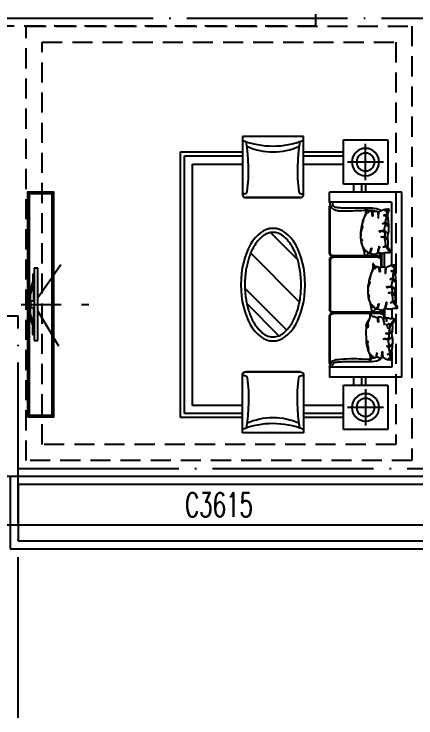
# Model space of a CAD drawing. Extents: x 14112 to 33812, y 15441 to 35841.
# Drawn here: x 24062 to 29062, y 15441 to 24191 of the extents above; entities that cross this region are included whole.
import ezdxf
from ezdxf.enums import TextEntityAlignment as Align

# ---------------------------------------------------------------- set-up
doc = ezdxf.new("R2010")
doc.units = 0
doc.header["$LTSCALE"] = 1000
doc.header["$MEASUREMENT"] = 0
for name, pattern in [('DASHED', [0.75, 0.5, -0.25]), ('DOTE', [2.42, 2, -0.2, 0.02, -0.2]), ('HIDDEN', [0.375, 0.25, -0.125])]:
    doc.linetypes.add(name, pattern=pattern)
for name, color, linetype in [('A-DOTE', 1, 'Continuous'), ('A-GROUND', 2, 'Continuous'), ('A-WALL', 4, 'Continuous'), ('A-WINDOW-TEXT', 7, 'Continuous'), ('A-家具', 254, 'Continuous'), ('A-立面看线', 7, 'Continuous')]:
    doc.layers.add(name, color=color, linetype=linetype)
doc.styles.add('_TCH_WINDOW', font='SIMPLEX', dxfattribs={"height": 3.5, "bigfont": 'GBCBIG'})

# ---------------------------------------------------------------- blocks, each defined once
blk = doc.blocks.new('*U52')
at = {"color": 0, "linetype": 'ByBlock'}
blk.add_wipeout([(-1796.6, 2793.2), (-1246.6, 2793.2), (-1246.6, 2518.2), (-1146.6, 2518.2), (-1146.6, 2968.2), (1153.4, 2968.2), (1153.4, 2518.2), (1253.4, 2516.2), (1253.4, 2793.2), (1803.4, 2793.2), (1803.4, 2243.2), (1653.4, 2243.2), (1653.4, 1746.2), (1845.4, 1746.2), (1845, 985.9), (1653.4, 985.9), (1653.4, 216.2), (-1646.6, 216.2), (-1646.6, 985.9), (-1838.7, 985.9), (-1838.7, 1746.2), (-1646.6, 1746.2), (-1646.6, 2243.2), (-1796.6, 2243.2)], dxfattribs=at)
at = {"color": 0}
for p, q in [((-1146.6, 2968.2), (1153.4, 2968.2)), ((-1146.6, 2968.2), (-1146.6, 2068.2)), ((1153.4, 2968.2), (1153.4, 2068.2)), ((-935.5, 2843.2), (-1021.6, 2843.2)), ((-1021.6, 2843.2), (-1021.6, 2068.2)), ((-834.5, 2843.2), (-895.1, 2843.2)), ((-294.4, 2843.2), (-423, 2843.2)), ((1028.4, 2839.9), (241.7, 2839.9)), ((1028.4, 2839.9), (1028.4, 2068.2)), ((-1246.6, 2793.2), (-1796.6, 2793.2)), ((-1796.6, 2793.2), (-1796.6, 2243.2)), ((-1521.6, 2743), (-1521.6, 2293.3)), ((-1246.6, 2243.2), (-1246.6, 2793.2)), ((-298.2, 2753.1), (-416.2, 2753.1)), ((-390.6, 2743.2), (-415.4, 2743.2)), ((217.8, 2753.1), (398.8, 2753.1)), ((219.6, 2719.5), (393.7, 2719.5)), ((1253.4, 2793.2), (1253.4, 2243.2)), ((1803.4, 2793.2), (1253.4, 2793.2)), ((1528.4, 2743), (1528.4, 2293.3)), ((1803.4, 2243.2), (1803.4, 2793.2)), ((-356.5, 2706.1), (-356.5, 2115.1)), ((-346.6, 2706.6), (-346.6, 2114.6)), ((-346.6, 2706.6), (-346.6, 2114.6)), ((-336.8, 2706.1), (-336.8, 2114.1)), ((309.4, 2709.6), (214.6, 2709.6)), ((343.5, 2668.8), (343.5, 2115.1)), ((353.3, 2673), (353.4, 2114.6)), ((363.2, 2672.5), (363.2, 2115.1)), ((-1296.8, 2518.2), (-1746.5, 2518.2)), ((-1146.6, 2516.2), (-1246.6, 2516.2)), ((-1146.6, 2466.2), (-1246.6, 2466.2)), ((1253.4, 2516.2), (1153.4, 2516.2)), ((1253.4, 2466.2), (1153.4, 2466.2)), ((1303.5, 2518.2), (1753.2, 2518.2)), ((-1146.6, 2366.2), (-1246.6, 2366.2)), ((1253.4, 2366.2), (1153.4, 2366.2)), ((-1796.6, 2243.2), (-1246.6, 2243.2)), ((-1646.6, 2243.2), (-1646.6, 1746.2)), ((-1596.6, 2243.2), (-1596.6, 1746.2)), ((-1496.6, 2243.2), (-1496.6, 1746.2)), ((1253.4, 2243.2), (1803.4, 2243.2)), ((1503.4, 1746.2), (1503.4, 2243.2)), ((1603.4, 1746.2), (1603.4, 2243.2)), ((1653.4, 1746.2), (1653.4, 2243.2)), ((-1021.6, 2068.2), (-1146.6, 2068.2)), ((-958.3, 2078), (-390.6, 2078)), ((-958.3, 2068.2), (-389.9, 2068.2)), ((310.1, 2068.2), (-303.4, 2068.2)), ((309.4, 2078), (-302.7, 2078)), ((396.6, 2068.2), (963.9, 2068.2)), ((397.3, 2078), (963.9, 2078)), ((1028.4, 2068.2), (1153.4, 2068.2)), ((-1125.9, 1746.2), (-1838.7, 1746.2)), ((-1838.7, 1746.2), (-1838.7, 985.9)), ((-1125.9, 1746.2), (-1838.7, 1746.2)), ((-1838.7, 1746.2), (-1838.7, 985.9)), ((-1125.9, 1720.4), (-1125.9, 1746.2)), ((-1078.7, 1028), (-1078.7, 1704.5)), ((-1078.7, 1704.5), (-1078.7, 1028)), ((-212.9, 1695.8), (394.5, 1088.4)), ((316, 1672), (651, 1337.1)), ((1085.4, 1028), (1085.4, 1704.5)), ((1085.4, 1704.5), (1085.4, 1028)), ((1132.6, 1746.2), (1845.4, 1746.2)), ((1132.6, 1746.2), (1845.4, 1746.2)), ((1132.6, 1720.4), (1132.6, 1746.2)), ((1845.4, 1746.2), (1845.4, 985.9)), ((1845.4, 1746.2), (1845.4, 985.9)), ((-560.2, 1537.9), (-39.3, 1017)), ((-631.1, 1440.5), (-231, 1040.4)), ((-606.2, 1247.2), (-521, 1162)), ((-1838.7, 985.9), (-1125.9, 986.2)), ((-1838.7, 985.9), (-1125.9, 985.9)), ((-1646.6, 985.9), (-1646.6, 216.2)), ((-1596.6, 985.9), (-1596.6, 266.2)), ((-1496.6, 985.9), (-1496.6, 366.2)), ((-1125.9, 1012), (-1125.9, 986.2)), ((1132.6, 1012), (1132.6, 986.2)), ((1845.4, 985.9), (1132.6, 986.2)), ((1845.4, 985.9), (1132.6, 985.9)), ((1503.4, 366.2), (1503.4, 985.9)), ((1603.4, 266.2), (1603.4, 985.9)), ((1653.4, 216.2), (1653.4, 985.9)), ((-1496.6, 366.2), (1503.4, 366.2)), ((-1596.6, 266.2), (1603.4, 266.2)), ((-1646.6, 216.2), (1653.4, 216.2))]:
    blk.add_line(p, q, dxfattribs=at)
for centre, radius in [((-1521.6, 2518.2), 170), ((-1521.6, 2518.2), 111.7), ((1528.4, 2518.2), 170), ((1528.4, 2518.2), 111.7)]:
    blk.add_circle(centre, radius, dxfattribs=at)
for centre, radius, start, end in [((-395.8, 2704.2), 39.4, 2.78006, 82.42629), ((-395.8, 2704.2), 49.2, 2.78006, 83.11326), ((-297.5, 2704.2), 49.2, 96.88674, 177.21994), ((-297.5, 2704.2), 39.4, 98.10124, 177.21994), ((304.2, 2670.6), 49.2, 2.78006, 83.11326), ((402.5, 2670.6), 49.2, 100.26803, 177.21994), ((304.2, 2670.6), 39.4, 357.42142, 82.42629), ((402.5, 2670.6), 39.4, 99.88294, 177.21994), ((-395.8, 2117), 39.4, 277.57371, 357.21994), ((-395.8, 2117), 49.2, 276.88674, 357.21994), ((-297.5, 2117), 49.2, 182.78006, 263.11326), ((-297.5, 2117), 39.4, 182.78006, 262.42629), ((304.2, 2117), 39.4, 277.57371, 357.21994), ((304.2, 2117), 49.2, 276.88674, 357.21994), ((402.5, 2117), 49.2, 182.78006, 263.11326), ((402.5, 2117), 39.4, 182.78006, 262.42629), ((-957.1, 2125.4), 57.2, 238.47648, 268.77902), ((-958.3, 2117.4), 39.4, 245.06183, 270), ((963.9, 2117.4), 39.4, 270, 295.31863), ((962.7, 2125.4), 57.2, 271.22098, 302.00246), ((-2750.2, 1363.4), 1030.4, 338.50709, 21.81092), ((-1421.4, 3624.9), 1955.4, 259.58302, 277.78092), ((-2450.7, 1366.2), 802.9, 336.06694, 23.93308), ((-1159.2, 1720.7), 33.3, 274.20243, 359.57842), ((-1120.8, 1704.5), 42.1, 48.49094, 96.98213), ((-1120.8, 1704.5), 42.1, 359.99999, 96.9819), ((-1120.8, 1704.5), 42.1, 360, 48.49094), ((-1421.4, -892.4), 1955.4, 82.2191, 100.417), ((-1159.2, 1011.8), 33.3, 0.4216, 85.79759), ((-1120.8, 1028), 42.1, 263.018, 359.99999), ((-1125.9, 1042.5), 56.6, 269.99999, 305.67843), ((-1113, 1024.5), 34.5, 305.67843, 5.83056)]:
    blk.add_arc(centre, radius, start, end, dxfattribs=at)
blk.add_ellipse((3.4, 1366.2), major_axis=(700, 0), ratio=0.571429, dxfattribs=at)
at = {"color": 0, "extrusion": (1.02608e-31, 3.82939e-31, -1)}
for centre, major_axis, start_param, end_param in [((1127.5, 1704.5), (29.8, 29.8), 3.926991, 5.619644), ((1127.5, 1704.5), (-29.8, 29.8), 5.497787, 6.344114), ((1127.5, 1704.5), (29.8, 29.8), -1.509868, -0.663537), ((1165.9, 1720.7), (23.5, 23.5), 2.429541, 3.919633), ((1428.2, 3624.9), (1382.6, 1382.6), 2.174384, 2.491997), ((2457.4, 1366.2), (-567.8, 567.8), 5.080076, 5.915498), ((2756.9, 1363.4), (728.6, 728.6), 3.551869, 4.307663), ((1428.2, -892.4), (1382.6, 1382.6), -0.921201, -0.603587), ((1119.7, 1024.5), (24.4, 24.4), 2.978901, 4.028753), ((1127.5, 1028), (-29.8, 29.8), 3.805132, 5.497787), ((1132.6, 1042.5), (-40, 40), 3.926991, 4.549697), ((1165.9, 1011.8), (-23.5, 23.5), 5.505145, 6.995238)]:
    blk.add_ellipse(centre, major_axis=major_axis, ratio=1, start_param=start_param, end_param=end_param, dxfattribs=at)
at = {"color": 0}
for points, knots in [([(211.2, 2772.1), (223.3, 2791.8), (242.2, 2822.3), (243.3, 2862.9), (256.6, 2916.9), (193.9, 2880), (147.4, 2888.5), (92.8, 2893.4), (31.7, 2898), (-31.8, 2900.5), (-83.2, 2878.9), (-135.7, 2888.1), (-179.4, 2892.7), (-228, 2880.8), (-251.2, 2909.1), (-297.5, 2922.7), (-281.6, 2859.5), (-309, 2820), (-281.5, 2765.3), (-331.5, 2714.6), (-270, 2650.6), (-367.8, 2599.3), (-241.9, 2583), (-168.5, 2548.3), (-9.1, 2536.4), (127.2, 2580), (208.9, 2613.8), (289.8, 2605.7), (221.8, 2631.4), (224.8, 2662), (221.4, 2680.1), (213.8, 2687), (212.5, 2694.8), (211.5, 2706.8), (222.6, 2720.9), (221.1, 2745.9), (214.9, 2762.4), (211.2, 2772.1)], [0, 0, 0, 0, 66.164845, 102.84988, 131.126711, 192.883937, 223.793768, 283.334563, 353.011563, 409.645096, 471.476732, 514.115823, 565.651827, 606.849327, 647.771666, 672.333627, 718.812648, 773.63385, 818.167824, 875.878722, 944.038464, 1000.411978, 1068.738098, 1174.611003, 1303.701032, 1518.415385, 1572.505535, 1616.413269, 1659.641939, 1689.913591, 1706.085345, 1711.900228, 1719.539375, 1729.026557, 1747.255548, 1769.070915, 1800.349864, 1800.349864, 1800.349864, 1800.349864]), ([(246.1, 2898.2), (242, 2892.8), (235.2, 2883.7), (217.7, 2881.5), (201.6, 2870.6), (179.3, 2868.1), (154.2, 2865.9), (129.4, 2858.5), (94.3, 2853.6), (54.4, 2855), (10.9, 2837.9), (-35, 2838.4), (-77.5, 2853), (-118, 2840.1), (-160.8, 2857.7), (-209.8, 2850.4), (-242.9, 2877.2), (-266.7, 2893.7), (-276.9, 2905.6), (-282.6, 2912.2)], [0, 0, 0, 0, 19.185549, 32.392317, 50.503115, 76.304354, 97.958111, 126.497898, 153.33307, 204.076444, 244.575983, 291.382317, 338.799465, 375.681046, 411.905323, 473.099084, 513.455169, 534.199096, 560.147837, 560.147837, 560.147837, 560.147837]), ([(-19.4, 2840), (-22.9, 2842.5), (-30, 2847.7), (-35.1, 2861.1), (-41.4, 2875.8), (-52.7, 2878), (-65.8, 2889.6), (-47.5, 2884.8), (-47.2, 2873.2), (-33, 2872), (-31.5, 2859.2), (-24.7, 2851.2), (-23.1, 2841.6), (-19.5, 2832), (-23.2, 2817.9), (-20.6, 2802.9), (-30.9, 2790.7), (-16.6, 2769), (-38.9, 2793.2), (-17.5, 2801.9), (-27.7, 2819.5), (-21, 2832.1), (-23.7, 2840.8), (-24.1, 2842.4)], [0, 0, 0, 0, 12.442271, 25.525902, 43.389503, 53.859902, 63.791311, 74.897408, 84.33242, 94.802774, 107.886378, 117.321389, 125.840246, 136.628394, 147.224223, 168.415924, 178.414014, 193.21566, 208.47445, 226.338077, 237.126236, 259.389079, 264.213715, 264.213715, 264.213715, 264.213715]), ([(221.6, 2880.5), (220.3, 2877), (217.1, 2868.8), (233.9, 2866.4), (229.2, 2858.3), (229.6, 2847.2), (226.4, 2855.4), (230.4, 2860.3), (225.2, 2865.7), (219.3, 2869.1), (215, 2875.9), (208.7, 2882.4), (201.8, 2882), (193.1, 2879.3), (196.7, 2891.4), (206.7, 2882.5), (215, 2884.3), (217.4, 2881.4), (218.1, 2880.5)], [0, 0, 0, 0, 9.433793, 22.095255, 29.212821, 36.330416, 40.030813, 47.148409, 53.000115, 58.852679, 67.993588, 77.135381, 82.98916, 90.013643, 94.83828, 107.927445, 115.048721, 118.359202, 118.359202, 118.359202, 118.359202]), ([(-895.8, 2730), (-908, 2748.3), (-927, 2776.7), (-929.6, 2815.3), (-944.1, 2866.2), (-883.2, 2833.3), (-839.2, 2843.1), (-787.4, 2849.6), (-729.4, 2856.1), (-669.1, 2860.7), (-619.4, 2842), (-569.7, 2852.6), (-528.3, 2858.5), (-481.6, 2848.9), (-460.5, 2876.7), (-417, 2891.3), (-429.8, 2830.5), (-402.4, 2793.9), (-426.6, 2740.9), (-396.6, 2712.6), (-396.1, 2694.4), (-396.1, 2694)], [1428.849099, 1428.849099, 1428.849099, 1428.849099, 1481.36088, 1510.475988, 1532.917917, 1581.931588, 1606.463201, 1653.717799, 1709.017006, 1753.964254, 1803.036981, 1836.87753, 1877.77912, 1910.475549, 1942.953596, 1962.447216, 1999.335328, 2042.844217, 2078.188641, 2123.990942, 2125.113429, 2125.113429, 2125.113429, 2125.113429]), ([(-933.4, 2848.8), (-929.4, 2843.8), (-922.6, 2835.4), (-905.8, 2833.9), (-890.1, 2824.1), (-868.8, 2822.5), (-844.8, 2821.3), (-821, 2815.2), (-787.5, 2811.6), (-749.5, 2814.4), (-707.5, 2799.6), (-663.8, 2801.8), (-623.9, 2817.2), (-584.9, 2806.3), (-544.8, 2824.6), (-497.9, 2819.3), (-467.3, 2846.1), (-445.2, 2862.6), (-436, 2874.3), (-430.8, 2880.8)], [0, 0, 0, 0, 18.271952, 30.849826, 48.098204, 72.670813, 93.293439, 120.474189, 146.031496, 194.358518, 232.929508, 277.506969, 322.666157, 357.791473, 392.290784, 450.570556, 489.004923, 508.761044, 533.474131, 533.474131, 533.474131, 533.474131]), ([(-909.5, 2832.9), (-908.1, 2829.6), (-904.8, 2821.8), (-920.8, 2819), (-915.9, 2811.4), (-915.9, 2800.9), (-913.2, 2808.8), (-917.2, 2813.3), (-912.4, 2818.6), (-907, 2822), (-903, 2828.7), (-897.3, 2835.1), (-890.7, 2834.9), (-882.4, 2832.7), (-886.2, 2844.1), (-895.4, 2835.2), (-903.4, 2836.6), (-905.5, 2833.8), (-906.2, 2833)], [0, 0, 0, 0, 8.984565, 21.0431, 27.821734, 34.600397, 38.124584, 44.903247, 50.4763, 56.05017, 64.755798, 73.462267, 79.037295, 85.727279, 90.322171, 102.788043, 109.57021, 112.72305, 112.72305, 112.72305, 112.72305]), ([(-860.1, 2822.3), (-861, 2819.7), (-862.8, 2814.7), (-860.7, 2805.7), (-865.3, 2799.9), (-861.4, 2787.8), (-859.6, 2796), (-862.9, 2801), (-859.3, 2808.9), (-858.1, 2815.2), (-856.2, 2823.1), (-848.8, 2818.8), (-841.4, 2823.8), (-832.5, 2827), (-824.5, 2826.7), (-809.8, 2827.5), (-825.3, 2832.1), (-833, 2826), (-845.2, 2823.9), (-851.6, 2823), (-862.7, 2820.3), (-858.3, 2821.9), (-856.7, 2822.4)], [0, 0, 0, 0, 8.113196, 15.913931, 25.103715, 32.152117, 36.747009, 41.3419, 50.531684, 58.644867, 63.629116, 69.314427, 77.431404, 89.071821, 95.761806, 105.858495, 112.909973, 126.701337, 138.071917, 145.95606, 152.738227, 156.263948, 156.263948, 156.263948, 156.263948]), ([(-779.5, 2816.1), (-774.3, 2816.6), (-765.8, 2817.5), (-767.4, 2831.5), (-752.9, 2831), (-748.6, 2841), (-729.4, 2840.4), (-745.4, 2837.5), (-750.4, 2831.2), (-761, 2829), (-764.3, 2819.7), (-772, 2817.5), (-774.6, 2811.3), (-775.2, 2804.3), (-766.8, 2801.1), (-763, 2794.7), (-757.2, 2780), (-766.6, 2787), (-768.4, 2793.4), (-773.2, 2800.2), (-782.5, 2807.1), (-774.8, 2813.3), (-776.6, 2816.9), (-777.4, 2818.4)], [0, 0, 0, 0, 13.049871, 21.163067, 31.740312, 44.741453, 54.776454, 62.893432, 74.371583, 82.862433, 91.568061, 101.15786, 103.649985, 111.45072, 118.588697, 126.62601, 137.990831, 143.564757, 151.041109, 159.078449, 169.593179, 176.09204, 180.686932, 180.686932, 180.686932, 180.686932]), ([(-678.7, 2802.8), (-675.5, 2805.3), (-668.9, 2810.4), (-664.5, 2823.4), (-659.1, 2837.6), (-648.4, 2840.1), (-636.3, 2851.6), (-653.6, 2846.4), (-653.5, 2835.3), (-666.9, 2833.6), (-667.9, 2821.4), (-674, 2813.6), (-675.3, 2804.4), (-678.4, 2795.1), (-674.4, 2781.9), (-676.3, 2767.5), (-666, 2756.3), (-678.9, 2735), (-658.5, 2758.9), (-679.2, 2766.4), (-670.1, 2783.5), (-676.9, 2795.3), (-674.7, 2803.7), (-674.3, 2805.2)], [0, 0, 0, 0, 11.849782, 24.310383, 41.323336, 51.295145, 60.753629, 71.330865, 80.31659, 90.288356, 102.748931, 111.734657, 119.847853, 130.12228, 140.213546, 160.396118, 169.918109, 184.014914, 198.547095, 215.560073, 225.834511, 247.037218, 251.632109, 251.632109, 251.632109, 251.632109]), ([(-614.3, 2811.7), (-611.9, 2812.7), (-606.4, 2815.1), (-601, 2825.1), (-589.8, 2833.6), (-583.4, 2841.2), (-568, 2844.5), (-578.3, 2839.7), (-584.1, 2837.1), (-588.8, 2829.1), (-598.8, 2825.6), (-602.6, 2817.2), (-612.6, 2813.8), (-608.4, 2807.6), (-602.7, 2801.8), (-607.4, 2790.3), (-597.5, 2784), (-605.8, 2765.3), (-601.7, 2778), (-606.7, 2785.1), (-606.5, 2797.7), (-609.6, 2807.1), (-611.7, 2812.9), (-612.1, 2814)], [0, 0, 0, 0, 7.47885, 17.755394, 32.7525, 47.288026, 54.070193, 61.549013, 66.534918, 75.993402, 86.51066, 95.969178, 104.675628, 107.167753, 116.153455, 128.411715, 134.910626, 148.695272, 153.290164, 163.564562, 174.76409, 189.63229, 193.156506, 193.156506, 193.156506, 193.156506]), ([(-499.9, 2826.7), (-498.2, 2828.5), (-494.6, 2832.2), (-494.7, 2839.7), (-494.9, 2845.5), (-487.8, 2852.7), (-493.8, 2838.1), (-492.6, 2831), (-495.5, 2821.8), (-489.7, 2814.1), (-481.2, 2809.3), (-487.2, 2794.7), (-490.1, 2809), (-495.3, 2814.1), (-504.3, 2821.1), (-500.3, 2825.2), (-498.8, 2826.7)], [0, 0, 0, 0, 7.137099, 15.017082, 20.699507, 25.428756, 35.703164, 44.687729, 52.567719, 61.553445, 71.141531, 79.629185, 88.116859, 97.704945, 107.293084, 112.866137, 112.866137, 112.866137, 112.866137]), ([(-208, 2858.2), (-209.8, 2860), (-213.7, 2863.8), (-213.9, 2871.6), (-213.9, 2877.7), (-221.6, 2885), (-214.8, 2869.9), (-215.8, 2862.5), (-212.4, 2852.9), (-218.2, 2844.6), (-226.9, 2839.2), (-220.1, 2824.1), (-217.6, 2839.2), (-212.4, 2844.8), (-203.1, 2852.5), (-207.5, 2856.7), (-209.2, 2858.2)], [0, 0, 0, 0, 7.493954, 15.767936, 21.734482, 26.700193, 37.488322, 46.922115, 55.196105, 64.631117, 74.698607, 83.610645, 92.522702, 102.590193, 112.657738, 118.509444, 118.509444, 118.509444, 118.509444]), ([(-87.4, 2846.9), (-89.9, 2847.8), (-95.8, 2850.1), (-101.8, 2860.4), (-113.9, 2868.9), (-120.9, 2876.7), (-137.2, 2879.5), (-126.2, 2874.9), (-120, 2872.4), (-114.8, 2864.2), (-104.2, 2860.8), (-99.8, 2852.2), (-89.2, 2849), (-93.4, 2842.3), (-99.2, 2836.1), (-93.7, 2824.2), (-103.9, 2817.2), (-94.4, 2797.9), (-99.3, 2811.1), (-94.3, 2818.7), (-95, 2831.9), (-92.1, 2841.9), (-90.1, 2848), (-89.7, 2849.2)], [0, 0, 0, 0, 7.852793, 18.643164, 34.390125, 49.652427, 56.773703, 64.626464, 69.861664, 79.793072, 90.836193, 100.767637, 109.90941, 112.526141, 121.961127, 134.8323, 141.656157, 156.130036, 160.954672, 171.74279, 183.502295, 199.113905, 202.814331, 202.814331, 202.814331, 202.814331]), ([(85.9, 2857.9), (80.3, 2858.3), (71.4, 2858.9), (72.5, 2873.6), (57.3, 2872.5), (52.5, 2882.9), (32.3, 2881.4), (49.2, 2879.1), (54.7, 2872.6), (65.9, 2870.8), (69.7, 2861.1), (77.9, 2859.1), (80.9, 2852.7), (81.8, 2845.4), (73.1, 2841.7), (69.3, 2834.8), (63.9, 2819.2), (73.4, 2826.8), (75.1, 2833.6), (79.8, 2840.9), (89.3, 2848.6), (81, 2854.8), (82.8, 2858.6), (83.5, 2860.2)], [0, 0, 0, 0, 13.702364, 22.221221, 33.327327, 46.978526, 57.515277, 66.038103, 78.090162, 87.005554, 96.146464, 106.215753, 108.832484, 117.023256, 124.518132, 132.957311, 144.890372, 150.742995, 158.593165, 167.032371, 178.072838, 184.896642, 189.721279, 189.721279, 189.721279, 189.721279]), ([(170.1, 2867.5), (171.2, 2864.9), (173.3, 2859.6), (171.4, 2850.1), (176.4, 2844.3), (172.8, 2831.4), (170.7, 2840), (173.9, 2845.3), (169.8, 2853.4), (168.3, 2860), (166, 2868.3), (158.4, 2863.5), (150.5, 2868.4), (141, 2871.4), (132.6, 2870.8), (117.1, 2871.1), (133.3, 2876.5), (141.6, 2870.4), (154.4, 2868.6), (161.2, 2868), (173, 2865.6), (168.2, 2867), (166.6, 2867.5)], [0, 0, 0, 0, 8.518856, 16.709628, 26.3589, 33.759723, 38.584359, 43.408995, 53.058268, 61.57711, 66.810572, 72.780148, 81.302974, 93.525412, 100.549896, 111.15142, 118.555472, 133.036404, 144.975513, 153.253863, 160.375138, 164.077145, 164.077145, 164.077145, 164.077145]), ([(904.4, 2681.9), (916.5, 2701.6), (935.3, 2732.2), (936.5, 2772.7), (949.7, 2826.7), (887.1, 2789.9), (840.6, 2798.4), (786, 2803.2), (724.9, 2807.8), (661.4, 2810.3), (610, 2788.7), (557.5, 2797.9), (513.7, 2802.5), (465.2, 2790.6), (441.9, 2819), (395.7, 2832.6), (411.5, 2769.3), (384.1, 2729.8), (411.6, 2675.1), (361.6, 2624.5), (423.2, 2560.5), (325.4, 2509.1), (451.3, 2492.8), (524.6, 2458.2), (684, 2446.2), (820.3, 2489.8), (902, 2523.6), (983, 2515.5), (915, 2541.3), (918, 2571.8), (914.6, 2590), (907, 2596.8), (905.6, 2604.7), (904.7, 2616.7), (915.8, 2630.7), (914.3, 2655.7), (908, 2672.2), (904.4, 2681.9)], [0, 0, 0, 0, 66.164845, 102.84988, 131.126711, 192.883937, 223.793768, 283.334563, 353.011563, 409.645096, 471.476732, 514.115823, 565.651827, 606.849327, 647.771666, 672.333627, 718.812648, 773.63385, 818.167824, 875.878722, 944.038464, 1000.411978, 1068.738098, 1174.611003, 1303.701032, 1518.415385, 1572.505535, 1616.413269, 1659.641939, 1689.913591, 1706.085345, 1711.900228, 1719.539375, 1729.026557, 1747.255548, 1769.070915, 1800.349864, 1800.349864, 1800.349864, 1800.349864]), ([(939.2, 2808), (935.2, 2802.6), (928.3, 2793.5), (910.8, 2791.3), (894.7, 2780.5), (872.5, 2777.9), (847.3, 2775.8), (822.6, 2768.4), (787.5, 2763.4), (747.6, 2764.8), (704, 2747.7), (658.2, 2748.3), (615.7, 2762.8), (575.1, 2749.9), (532.3, 2767.5), (483.3, 2760.2), (450.2, 2787.1), (426.4, 2803.5), (416.2, 2815.5), (410.6, 2822.1)], [0, 0, 0, 0, 19.185549, 32.392317, 50.503115, 76.304354, 97.958111, 126.497898, 153.33307, 204.076444, 244.575983, 291.382317, 338.799465, 375.681046, 411.905323, 473.099084, 513.455169, 534.199096, 560.147837, 560.147837, 560.147837, 560.147837]), ([(-1021.9, 2104.5), (-1003.6, 2106.4), (-962, 2110.8), (-953.6, 2220.9), (-953, 2216.5), (-948.6, 2430.7), (-958.7, 2597.1), (-932.6, 2698.2), (-909.5, 2716.6), (-898.2, 2723)], [0, 0, 0, 0, 49.559511, 112.019451, 278.763883, 523.833191, 736.302373, 785.629928, 823.388904, 823.388904, 823.388904, 823.388904]), ([(-512, 2524.7), (-759.3, 2514.1), (-821, 2554.5), (-888, 2579.4), (-964.8, 2568.8), (-901, 2595.8), (-904.9, 2624.8), (-902.3, 2642.1), (-895.3, 2648.9), (-894.3, 2656.4), (-893.8, 2667.9), (-904.9, 2680.9), (-904.3, 2704.7), (-899, 2720.6), (-895.8, 2730)], [1072.251038, 1072.251038, 1072.251038, 1072.251038, 1205.091576, 1248.020266, 1282.867674, 1317.176142, 1341.201263, 1354.035988, 1358.650975, 1364.71379, 1372.243299, 1386.710752, 1404.024535, 1428.849099, 1428.849099, 1428.849099, 1428.849099]), ([(-895.8, 2730), (-889.7, 2731.9), (-879.6, 2735), (-868.3, 2722.8), (-855.2, 2733.3), (-845, 2725.1), (-827.8, 2732.1), (-832.9, 2721), (-841.3, 2722.4), (-851.3, 2723.9), (-863.4, 2723.5), (-880, 2719), (-890, 2726), (-895.8, 2730)], [0, 0, 0, 0, 17.678314, 29.156465, 40.79689, 56.565179, 67.715186, 72.699435, 82.796125, 89.578292, 104.073315, 118.611065, 138.577305, 138.577305, 138.577305, 138.577305]), ([(-484.1, 2771.3), (-488.1, 2771.3), (-498.4, 2771.5), (-506.7, 2789.6), (-523.2, 2787.9), (-552.5, 2798.4), (-530.3, 2797.9), (-523.2, 2793.1), (-514.5, 2790.9), (-503.8, 2789.5), (-496.2, 2781.7), (-489.1, 2777.5), (-485.4, 2777.8), (-484.3, 2778)], [0, 0, 0, 0, 11.37058, 29.516066, 46.824877, 66.29583, 79.722173, 87.200993, 94.252517, 105.892934, 118.603273, 126.08208, 129.427096, 129.427096, 129.427096, 129.427096]), ([(-409.5, 2727.2), (-411.4, 2728.6), (-416.8, 2732.4), (-428.2, 2744), (-448.1, 2735.4), (-463.7, 2749), (-475.5, 2748.7), (-499.1, 2751.6), (-475.2, 2754.1), (-464.5, 2751.1), (-457.9, 2743.2), (-445.9, 2746), (-436.2, 2741.1), (-426, 2742.5), (-419.9, 2742), (-416.6, 2743), (-415.4, 2743.4)], [0, 0, 0, 0, 7.13794, 19.848261, 45.589958, 58.591058, 75.646949, 87.017529, 104.892341, 111.943819, 124.002355, 130.692339, 146.65635, 154.46134, 161.151325, 164.791031, 164.791031, 164.791031, 164.791031]), ([(-414, 2768.1), (-417.2, 2770), (-422.3, 2772.9), (-427.3, 2779.8), (-437, 2780.2), (-444.1, 2776.3), (-454.6, 2783.7), (-440.3, 2774.6), (-434.3, 2784.8), (-427.9, 2778.8), (-422.2, 2777.9), (-419.4, 2775.9), (-417.5, 2774.7)], [0, 0, 0, 0, 11.147778, 17.453457, 24.235624, 37.615642, 41.635127, 51.161048, 60.686969, 68.16579, 71.691547, 78.192104, 78.192104, 78.192104, 78.192104]), ([(-299, 2750.3), (-297, 2751.8), (-291.6, 2756), (-280, 2768.7), (-258.7, 2760.4), (-243, 2775.2), (-230.6, 2775.4), (-205.9, 2779.3), (-231.1, 2781.1), (-242.1, 2777.5), (-248.8, 2769), (-261.6, 2771.5), (-271.5, 2765.9), (-282.3, 2767), (-289, 2766.2), (-292.8, 2767.4), (-294.4, 2767.9)], [0, 0, 0, 0, 7.494837, 20.840674, 47.869456, 61.520611, 79.429296, 91.368406, 110.136958, 117.54101, 130.202472, 137.226956, 153.989168, 162.184407, 169.208891, 174.03588, 174.03588, 174.03588, 174.03588]), ([(211.2, 2772.1), (204.7, 2773.9), (194, 2776.7), (182.6, 2763.5), (168.5, 2774), (158.1, 2765), (139.8, 2771.7), (145.5, 2760.2), (154.3, 2762), (164.8, 2764), (177.5, 2764), (195, 2760), (205.3, 2767.6), (211.2, 2772.1)], [0, 0, 0, 0, 18.562229, 30.614288, 42.836735, 59.393438, 71.100945, 76.334407, 86.935931, 94.057206, 109.27698, 124.541618, 145.50617, 145.50617, 145.50617, 145.50617]), ([(485.2, 2768), (483.3, 2769.8), (479.4, 2773.6), (479.3, 2781.4), (479.2, 2787.5), (471.5, 2794.8), (478.3, 2779.8), (477.4, 2772.3), (480.8, 2762.7), (475, 2754.5), (466.3, 2749), (473.1, 2733.9), (475.6, 2749), (480.8, 2754.6), (490.1, 2762.3), (485.6, 2766.5), (484, 2768)], [0, 0, 0, 0, 7.493954, 15.767936, 21.734482, 26.700193, 37.488322, 46.922115, 55.196105, 64.631117, 74.698607, 83.610645, 92.522702, 102.590193, 112.657738, 118.509444, 118.509444, 118.509444, 118.509444]), ([(605.8, 2756.7), (603.3, 2757.7), (597.3, 2760), (591.3, 2770.3), (579.3, 2778.8), (572.2, 2786.5), (556, 2789.3), (566.9, 2784.7), (573.2, 2782.2), (578.3, 2774), (589, 2770.7), (593.3, 2762), (604, 2758.8), (599.8, 2752.1), (594, 2745.9), (599.4, 2734), (589.3, 2727), (598.7, 2707.7), (593.9, 2720.9), (598.9, 2728.5), (598.2, 2741.8), (601, 2751.7), (603.1, 2757.9), (603.4, 2759)], [0, 0, 0, 0, 7.852793, 18.643164, 34.390125, 49.652427, 56.773703, 64.626464, 69.861664, 79.793072, 90.836193, 100.767637, 109.90941, 112.526141, 121.961127, 134.8323, 141.656157, 156.130036, 160.954672, 171.74279, 183.502295, 199.113905, 202.814331, 202.814331, 202.814331, 202.814331]), ([(673.7, 2749.9), (670.3, 2752.4), (663.2, 2757.5), (658.1, 2771), (651.8, 2785.6), (640.5, 2787.9), (627.3, 2799.4), (645.7, 2794.7), (646, 2783), (660.1, 2781.8), (661.6, 2769), (668.4, 2761), (670.1, 2751.4), (673.7, 2741.8), (670, 2727.8), (672.6, 2712.7), (662.2, 2700.6), (676.6, 2678.8), (654.2, 2703), (675.7, 2711.7), (665.5, 2729.3), (672.2, 2741.9), (669.5, 2750.6), (669, 2752.2)], [0, 0, 0, 0, 12.442271, 25.525902, 43.389503, 53.859902, 63.791311, 74.897408, 84.33242, 94.802774, 107.886378, 117.321389, 125.840246, 136.628394, 147.224223, 168.415924, 178.414014, 193.21566, 208.47445, 226.338077, 237.126236, 259.389079, 264.213715, 264.213715, 264.213715, 264.213715]), ([(779, 2767.7), (773.5, 2768.1), (764.5, 2768.7), (765.7, 2783.5), (750.5, 2782.3), (745.6, 2792.7), (725.5, 2791.3), (742.3, 2788.9), (747.9, 2782.5), (759, 2780.6), (762.9, 2771), (771.1, 2768.9), (774, 2762.6), (774.9, 2755.3), (766.2, 2751.5), (762.5, 2744.6), (757, 2729.1), (766.6, 2736.7), (768.2, 2743.5), (773, 2750.8), (782.5, 2758.5), (774.2, 2764.6), (776, 2768.5), (776.7, 2770.1)], [0, 0, 0, 0, 13.702364, 22.221221, 33.327327, 46.978526, 57.515277, 66.038103, 78.090162, 87.005554, 96.146464, 106.215753, 108.832484, 117.023256, 124.518132, 132.957311, 144.890372, 150.742995, 158.593165, 167.032371, 178.072838, 184.896642, 189.721279, 189.721279, 189.721279, 189.721279]), ([(863.3, 2777.3), (864.4, 2774.7), (866.5, 2769.5), (864.6, 2760), (869.6, 2754.1), (866, 2741.2), (863.8, 2749.8), (867.1, 2755.2), (863, 2763.3), (861.4, 2769.8), (859.2, 2778.1), (851.6, 2773.3), (843.6, 2778.3), (834.2, 2781.2), (825.8, 2780.6), (810.3, 2780.9), (826.5, 2786.3), (834.7, 2780.2), (847.6, 2778.5), (854.3, 2777.8), (866.1, 2775.4), (861.4, 2776.8), (859.8, 2777.3)], [0, 0, 0, 0, 8.518856, 16.709628, 26.3589, 33.759723, 38.584359, 43.408995, 53.058268, 61.57711, 66.810572, 72.780148, 81.302974, 93.525412, 100.549896, 111.15142, 118.555472, 133.036404, 144.975513, 153.253863, 160.375138, 164.077145, 164.077145, 164.077145, 164.077145]), ([(914.8, 2790.4), (913.4, 2786.9), (910.3, 2778.6), (927.1, 2776.3), (922.3, 2768.1), (922.7, 2757), (919.6, 2765.2), (923.6, 2770.2), (918.3, 2775.5), (912.5, 2778.9), (908.1, 2785.7), (901.9, 2792.2), (895, 2791.8), (886.3, 2789.1), (889.8, 2801.3), (899.9, 2792.3), (908.2, 2794.1), (910.5, 2791.3), (911.3, 2790.4)], [0, 0, 0, 0, 9.433793, 22.095255, 29.212821, 36.330416, 40.030813, 47.148409, 53.000115, 58.852679, 67.993588, 77.135381, 82.98916, 90.013643, 94.83828, 107.927445, 115.048721, 118.359202, 118.359202, 118.359202, 118.359202]), ([(-894.7, 2654.1), (-889.5, 2656.4), (-882.9, 2659.3), (-871.7, 2655.4), (-863.9, 2661.9), (-843.5, 2663.8), (-849.2, 2653.4), (-857.6, 2658.6), (-866.2, 2651.3), (-877.6, 2650.7), (-889.1, 2652.3), (-896.3, 2645.8), (-900.5, 2642.5), (-901.9, 2641.3)], [0, 0, 0, 0, 16.070633, 20.667765, 33.3802, 49.148536, 53.167194, 59.949361, 71.589786, 82.795342, 93.945348, 104.462621, 110.03653, 110.03653, 110.03653, 110.03653]), ([(-512, 2524.7), (-474.1, 2528.9), (-447.1, 2550.5), (-408, 2578.4), (-330.9, 2570.7), (-395.7, 2595.2), (-392.8, 2624.3), (-396, 2641.6), (-403.3, 2648.1), (-404.6, 2655.6), (-405.5, 2667), (-396.4, 2678.5), (-395.7, 2689.2), (-396.1, 2694)], [1151.547581, 1151.547581, 1151.547581, 1151.547581, 1205.091576, 1248.020266, 1282.867674, 1317.176142, 1341.201263, 1354.035988, 1358.650975, 1364.71379, 1372.243299, 1386.710752, 1398.498824, 1398.498824, 1398.498824, 1398.498824]), ([(-402.8, 2669.1), (-411.3, 2673.8), (-421.3, 2679.4), (-435.8, 2673.6), (-444, 2679.5), (-464.4, 2680.2), (-458.1, 2670.2), (-450.1, 2675.9), (-441, 2669.1), (-429.6, 2669.2), (-418.2, 2671.5), (-410.7, 2665.4), (-406.3, 2662.3), (-404.8, 2661.3)], [0, 0, 0, 0, 26.749468, 31.3466, 44.059035, 59.827371, 63.846029, 70.628196, 82.268621, 93.474177, 104.624183, 115.141456, 120.715365, 120.715365, 120.715365, 120.715365]), ([(-295.2, 2654.4), (-291, 2654.6), (-280.1, 2655.1), (-272.2, 2674.5), (-254.8, 2673.4), (-224.4, 2685.5), (-247.7, 2684.1), (-255, 2678.8), (-264, 2676.1), (-275.2, 2674.2), (-282.9, 2665.8), (-290.2, 2661.1), (-294, 2661.3), (-295.2, 2661.4)], [0, 0, 0, 0, 11.939109, 30.991869, 49.166121, 69.610621, 83.708282, 91.561043, 98.965143, 111.187581, 124.533436, 132.386184, 135.898451, 135.898451, 135.898451, 135.898451]), ([(-239.9, 2577.3), (-244.5, 2582.1), (-252.3, 2590.3), (-264.3, 2599.6), (-274.2, 2611.8), (-275.2, 2623.4), (-289.3, 2636.5), (-269.4, 2616), (-258.5, 2608.6), (-249.9, 2594.7), (-236.3, 2585.5), (-221.1, 2578.8), (-210, 2568.4), (-194.8, 2567.8), (-184.7, 2559.1), (-172.2, 2555.8), (-164.1, 2563.2), (-157.5, 2551.7), (-145.1, 2557.2), (-135.2, 2575.3), (-141.4, 2541.8), (-118.5, 2563.5), (-117.9, 2547.1), (-105.6, 2552), (-96, 2550.3), (-82.1, 2552.2), (-67.5, 2557.4), (-53.7, 2548.9), (-43, 2554.3), (-33.4, 2553.5), (-19.7, 2551.4), (-5.4, 2570.3), (0.5, 2553.9), (18.5, 2558.1), (9.8, 2573.6), (23.2, 2563.3), (25.1, 2580.6), (35.9, 2568.4), (41.9, 2555.9), (49.3, 2571.8), (63.1, 2564.5), (74.4, 2574.7), (90, 2578.8), (104.4, 2583.1), (120.4, 2580.3), (129.3, 2584.6), (133.5, 2586.6)], [0, 0, 0, 0, 19.862853, 33.957139, 45.660521, 65.031138, 69.996849, 91.514932, 102.306199, 118.940207, 136.498015, 151.165593, 169.033646, 179.827144, 194.494766, 208.592429, 213.827584, 221.32246, 237.245601, 246.386511, 261.777053, 278.539265, 284.840956, 295.377707, 305.914459, 316.515979, 336.555838, 349.903894, 359.557879, 370.09463, 378.28987, 401.348887, 407.200594, 422.008698, 429.126263, 437.649129, 446.088282, 459.434119, 466.928072, 480.273909, 487.395179, 507.399593, 518.505699, 536.414385, 551.634108, 565.33652, 565.33652, 565.33652, 565.33652]), ([(189.6, 2606.6), (192.8, 2609.2), (198.9, 2614.3), (208, 2625), (206.9, 2636), (218.5, 2655.7), (210.2, 2640.6), (206, 2635), (203.8, 2625.8), (191.1, 2618.6), (180.3, 2606.6), (166.2, 2599.2), (154.8, 2591.9), (142.8, 2588.8), (134.3, 2585.5), (131.2, 2584.2)], [0, 0, 0, 0, 12.442271, 24.145653, 38.619562, 51.703193, 61.13818, 70.573165, 76.874885, 87.666152, 111.796503, 125.447702, 134.885307, 152.288701, 162.290918, 162.290918, 162.290918, 162.290918]), ([(213, 2692.4), (207.5, 2694.6), (200.4, 2697.4), (188.8, 2692.9), (180.3, 2699.4), (158.9, 2700.6), (165.2, 2689.9), (173.9, 2695.7), (183.2, 2688.4), (195.2, 2688.2), (207.2, 2690.3), (215, 2683.7), (219.5, 2680.4), (221, 2679.3)], [0, 0, 0, 0, 16.874164, 21.701153, 35.04921, 51.605963, 55.825553, 62.946829, 75.169275, 86.935109, 98.642616, 109.685752, 115.538356, 115.538356, 115.538356, 115.538356]), ([(394.2, 2660.1), (396.1, 2661.6), (401.6, 2665.8), (413.2, 2678.5), (434.4, 2670.2), (450.2, 2685.1), (462.6, 2685.2), (487.3, 2689.2), (462.1, 2690.9), (451, 2687.3), (444.3, 2678.8), (431.6, 2681.3), (421.7, 2675.7), (410.9, 2676.8), (404.2, 2676), (400.4, 2677.2), (398.8, 2677.7)], [0, 0, 0, 0, 7.494837, 20.840674, 47.869456, 61.520611, 79.429296, 91.368406, 110.136958, 117.54101, 130.202472, 137.226956, 153.989168, 162.184407, 169.208891, 174.03588, 174.03588, 174.03588, 174.03588]), ([(904.4, 2681.9), (897.9, 2683.7), (887.2, 2686.6), (875.7, 2673.3), (861.6, 2683.8), (851.3, 2674.8), (832.9, 2681.5), (838.7, 2670), (847.5, 2671.8), (857.9, 2673.8), (870.6, 2673.8), (888.2, 2669.8), (898.4, 2677.5), (904.4, 2681.9)], [0, 0, 0, 0, 18.562229, 30.614288, 42.836735, 59.393438, 71.100945, 76.334407, 86.935931, 94.057206, 109.27698, 124.541618, 145.50617, 145.50617, 145.50617, 145.50617]), ([(1028.4, 2068.2), (1007, 2072.5), (973.2, 2079.3), (941.1, 2115.4), (920.7, 2189.3), (920.5, 2172.7), (920.5, 2343.8), (930.4, 2501.1), (930.1, 2611.9), (917.6, 2648), (912, 2659.4)], [0, 0, 0, 0, 63.386263, 100.210702, 137.838914, 290.764511, 460.639104, 690.25485, 760.493305, 796.599169, 796.599169, 796.599169, 796.599169]), ([(1028.6, 2104.5), (1010.3, 2106.4), (968.7, 2110.8), (960.3, 2220.9), (959.7, 2216.5), (955.3, 2430.7), (965.4, 2597.1), (941, 2691.6), (925.8, 2707.8), (921.3, 2711.7)], [0, 0, 0, 0, 49.559511, 112.019451, 278.763883, 523.833191, 736.302373, 785.629928, 803.714622, 803.714622, 803.714622, 803.714622]), ([(-1021.6, 2068.2), (-1000.3, 2072.5), (-966.5, 2079.3), (-942.3, 2114.1), (-923.4, 2153.8), (-931.1, 2160.7), (-905.4, 2343.5), (-923, 2489.3), (-923.5, 2576.8), (-922.8, 2588.5)], [0, 0, 0, 0, 63.386263, 100.210702, 137.838914, 290.189165, 460.265539, 689.881285, 725.034373, 725.034373, 725.034373, 725.034373]), ([(-900.8, 2576.7), (-901.8, 2579.3), (-903.6, 2584.5), (-917.8, 2591.4), (-908.1, 2583.1), (-906, 2579.8), (-905.4, 2578.8)], [0, 0, 0, 0, 8.985676, 17.973872, 26.679469, 30.698151, 30.698151, 30.698151, 30.698151]), ([(-869.5, 2573.3), (-872.6, 2575.6), (-878.6, 2580.2), (-887.6, 2590.1), (-886.9, 2600.6), (-898.7, 2619), (-890.2, 2604.9), (-886.1, 2599.7), (-883.6, 2591), (-871.2, 2584.7), (-860.5, 2573.6), (-846.9, 2567.1), (-835.8, 2560.5), (-824.2, 2558), (-816, 2555.1), (-813, 2554)], [0, 0, 0, 0, 11.849782, 22.99586, 36.780535, 49.241136, 58.226838, 67.212538, 73.214176, 83.491574, 106.47286, 119.474002, 128.462197, 145.036858, 154.562779, 154.562779, 154.562779, 154.562779]), ([(-688.6, 2532.9), (-692.9, 2530.8), (-704.5, 2533.8), (-697.2, 2548.2), (-709.6, 2537.9), (-712, 2554.3), (-721.8, 2542.3), (-727.1, 2530.2), (-734.7, 2545), (-747.6, 2537.6), (-758.7, 2547), (-773.7, 2550.3), (-787.5, 2553.9), (-802.6, 2550.7), (-811.3, 2554.4), (-815.3, 2556.2)], [324.314566, 324.314566, 324.314566, 324.314566, 334.927538, 340.576399, 347.340579, 354.038319, 364.630253, 370.577835, 381.169769, 386.821571, 402.698089, 411.51246, 425.725702, 437.804848, 448.679778, 448.679778, 448.679778, 448.679778]), ([(-534.8, 2523.8), (-530.9, 2535.7), (-519.5, 2539.3), (-527.7, 2553.2), (-514.7, 2543.7), (-513.2, 2560.2), (-502.8, 2548.8), (-496.8, 2537.1), (-490.1, 2552.3), (-476.7, 2545.7), (-466.2, 2555.7), (-451.4, 2559.9), (-437.8, 2564.3), (-424.2, 2565.3), (-415.2, 2569.2), (-410.9, 2570.6)], [324.314566, 324.314566, 324.314566, 324.314566, 334.927538, 340.576399, 347.340579, 354.038319, 364.630253, 370.577835, 381.169769, 386.821571, 402.698089, 411.51246, 425.725702, 437.804848, 448.679778, 448.679778, 448.679778, 448.679778]), ([(222.4, 2611.4), (223.3, 2614.2), (225, 2619.7), (239.7, 2627.5), (229.8, 2618.4), (227.7, 2614.9), (227.1, 2613.8)], [0, 0, 0, 0, 9.43496, 18.872565, 28.013442, 32.233059, 32.233059, 32.233059, 32.233059]), ([(398, 2564.2), (402.2, 2564.4), (413, 2565), (421, 2584.3), (438.4, 2583.2), (468.7, 2595.3), (445.4, 2594), (438.1, 2588.6), (429.1, 2585.9), (418, 2584), (410.3, 2575.6), (403, 2570.9), (399.1, 2571.1), (397.9, 2571.2)], [0, 0, 0, 0, 11.939109, 30.991869, 49.166121, 69.610621, 83.708282, 91.561043, 98.965143, 111.187581, 124.533436, 132.386184, 135.898451, 135.898451, 135.898451, 135.898451]), ([(453.2, 2487.1), (448.7, 2491.9), (440.8, 2500.2), (428.9, 2509.4), (419, 2521.6), (418, 2533.3), (403.9, 2546.3), (423.7, 2525.8), (434.7, 2518.4), (443.3, 2504.5), (456.8, 2495.4), (472.1, 2488.6), (483.2, 2478.2), (498.4, 2477.6), (508.5, 2469), (520.9, 2465.6), (529, 2473), (535.7, 2461.5), (548.1, 2467.1), (558, 2485.1), (551.8, 2451.6), (574.7, 2473.3), (575.3, 2456.9), (587.5, 2461.8), (597.2, 2460.1), (611, 2462), (625.7, 2467.3), (639.4, 2458.7), (650.2, 2464.1), (659.8, 2463.4), (673.4, 2461.2), (687.7, 2480.1), (693.6, 2463.7), (711.7, 2467.9), (703, 2483.4), (716.4, 2473.1), (718.3, 2490.4), (729, 2478.2), (735, 2465.7), (742.4, 2481.6), (756.3, 2474.3), (767.6, 2484.5), (783.2, 2488.6), (797.5, 2492.9), (813.6, 2490.1), (822.5, 2494.4), (826.7, 2496.4)], [0, 0, 0, 0, 19.862853, 33.957139, 45.660521, 65.031138, 69.996849, 91.514932, 102.306199, 118.940207, 136.498015, 151.165593, 169.033646, 179.827144, 194.494766, 208.592429, 213.827584, 221.32246, 237.245601, 246.386511, 261.777053, 278.539265, 284.840956, 295.377707, 305.914459, 316.515979, 336.555838, 349.903894, 359.557879, 370.09463, 378.28987, 401.348887, 407.200594, 422.008698, 429.126263, 437.649129, 446.088282, 459.434119, 466.928072, 480.273909, 487.395179, 507.399593, 518.505699, 536.414385, 551.634108, 565.33652, 565.33652, 565.33652, 565.33652]), ([(882.8, 2516.5), (886, 2519.1), (892.1, 2524.1), (901.2, 2534.8), (900, 2545.8), (911.7, 2565.5), (903.3, 2550.5), (899.2, 2544.8), (896.9, 2535.6), (884.2, 2528.5), (873.4, 2516.5), (859.4, 2509.1), (848, 2501.7), (835.9, 2498.7), (827.4, 2495.3), (824.3, 2494.1)], [0, 0, 0, 0, 12.442271, 24.145653, 38.619562, 51.703193, 61.13818, 70.573165, 76.874885, 87.666152, 111.796503, 125.447702, 134.885307, 152.288701, 162.290918, 162.290918, 162.290918, 162.290918]), ([(906.1, 2602.2), (900.6, 2604.4), (893.6, 2607.3), (881.9, 2602.7), (873.5, 2609.2), (852.1, 2610.4), (858.4, 2599.7), (867, 2605.5), (876.3, 2598.2), (888.3, 2598), (900.4, 2600.2), (908.1, 2593.5), (912.6, 2590.2), (914.2, 2589.1)], [0, 0, 0, 0, 16.874164, 21.701153, 35.04921, 51.605963, 55.825553, 62.946829, 75.169275, 86.935109, 98.642616, 109.685752, 115.538356, 115.538356, 115.538356, 115.538356]), ([(915.6, 2521.2), (916.4, 2524), (918.2, 2529.5), (932.8, 2537.3), (923, 2528.2), (920.9, 2524.7), (920.2, 2523.6)], [0, 0, 0, 0, 9.43496, 18.872565, 28.013442, 32.233059, 32.233059, 32.233059, 32.233059]), ([(653.4, 1366.2), (653.4, 1376.8), (652.4, 1387.4), (648.6, 1408.6), (645.8, 1419.3), (638.1, 1440.7), (633.2, 1451.4), (621.4, 1472.9), (614.4, 1483.6), (598.4, 1505), (589.3, 1515.5), (569, 1536.3), (557.8, 1546.6), (533.4, 1566.6), (520.1, 1576.3), (491.8, 1595.1), (476.7, 1604.1), (444.8, 1621.4), (427.9, 1629.6), (392.7, 1645.1), (374.4, 1652.4), (336.3, 1665.9), (316.6, 1672.1), (276.1, 1683.3), (255.3, 1688.4), (205.1, 1698.9), (175.4, 1703.8), (115, 1711.3), (84.3, 1713.8), (22.5, 1716.5), (-8.6, 1716.6), (-70.4, 1714.3), (-101.1, 1712), (-161.7, 1704.9), (-191.5, 1700.1), (-249.6, 1688.4), (-277.9, 1681.3), (-332.3, 1665.2), (-358.4, 1656.1), (-407.9, 1636), (-431.3, 1625), (-474.9, 1601.5), (-495.1, 1589), (-528, 1565.6), (-541.5, 1554.9), (-565.9, 1532.9), (-576.9, 1521.7), (-596.5, 1499), (-605.1, 1487.4), (-619.8, 1464.4), (-625.9, 1452.8), (-635.7, 1429.7), (-639.4, 1418.2), (-644.7, 1395.3), (-646.1, 1383.8), (-646.9, 1361), (-646.2, 1349.6), (-642.6, 1326.8), (-639.7, 1315.3), (-631.6, 1292.3), (-626.4, 1280.7), (-613.5, 1257.6), (-605.8, 1246), (-588, 1223.1), (-577.9, 1211.8), (-555.2, 1189.5), (-542.6, 1178.6), (-515.2, 1157.3), (-500.3, 1147.1), (-468.4, 1127.4), (-451.4, 1117.9), (-415.4, 1100.1), (-396.5, 1091.7), (-357, 1076.1), (-336.4, 1068.8), (-293.9, 1055.7), (-271.9, 1049.7), (-226.8, 1039.2), (-203.7, 1034.7), (-156.8, 1027.1), (-132.9, 1024), (-84.7, 1019.3), (-60.3, 1017.7), (-11.4, 1016.1), (13.1, 1016), (62, 1017.4), (86.4, 1018.9), (134.7, 1023.4), (158.7, 1026.4), (205.7, 1033.8), (228.9, 1038.3), (274.1, 1048.6), (296.1, 1054.4), (338.9, 1067.4), (359.6, 1074.6), (399.3, 1090), (418.3, 1098.4), (454.5, 1116), (471.7, 1125.4), (503.9, 1145), (518.9, 1155.2), (546.6, 1176.3), (559.4, 1187.2), (582.4, 1209.5), (592.7, 1220.8), (610.9, 1243.7), (618.7, 1255.2), (631.9, 1278.3), (637.3, 1289.9), (645.8, 1313), (648.8, 1324.4), (652.5, 1346), (653.4, 1356.1), (653.4, 1366.2)], [0, 0, 0, 0, 0.101615, 0.101615, 0.20323, 0.20323, 0.304845, 0.304845, 0.406459, 0.406459, 0.508074, 0.508074, 0.609689, 0.609689, 0.711304, 0.711304, 0.812919, 0.812919, 0.914534, 0.914534, 1.016149, 1.016149, 1.117763, 1.117763, 1.219378, 1.219378, 1.35779, 1.35779, 1.496201, 1.496201, 1.634612, 1.634612, 1.773024, 1.773024, 1.911435, 1.911435, 2.049846, 2.049846, 2.188257, 2.188257, 2.326669, 2.326669, 2.46508, 2.46508, 2.574523, 2.574523, 2.683966, 2.683966, 2.793409, 2.793409, 2.902852, 2.902852, 3.012296, 3.012296, 3.121739, 3.121739, 3.231182, 3.231182, 3.340625, 3.340625, 3.450068, 3.450068, 3.559511, 3.559511, 3.668954, 3.668954, 3.778397, 3.778397, 3.88784, 3.88784, 3.997283, 3.997283, 4.106726, 4.106726, 4.21617, 4.21617, 4.325613, 4.325613, 4.435056, 4.435056, 4.544499, 4.544499, 4.653942, 4.653942, 4.763385, 4.763385, 4.872828, 4.872828, 4.982271, 4.982271, 5.091714, 5.091714, 5.201157, 5.201157, 5.310601, 5.310601, 5.420044, 5.420044, 5.529487, 5.529487, 5.63893, 5.63893, 5.748373, 5.748373, 5.857816, 5.857816, 5.967259, 5.967259, 6.076702, 6.076702, 6.186145, 6.186145, 6.283185, 6.283185, 6.283185, 6.283185])]:
    blk.add_open_spline(points, degree=3, knots=knots, dxfattribs=at)
blk = doc.blocks.new('*U51')
at = {"color": 0}
blk.add_wipeout([(-1400, 531.1), (1400, 531.1), (1400, 209.3), (-1400, 209.3)], dxfattribs=at)
blk.add_lwpolyline([(1400, 531.1), (-1400, 531.1), (-1400, 209.3), (1400, 209.3)], close=True, dxfattribs=at)
blk.add_wipeout([(-449.9, 404.8), (450.1, 404.8), (450.1, 450.9), (391.5, 451.1), (374.5, 465.8), (283.4, 465.8), (167.8, 500), (-168, 500), (-279.8, 465.7), (-374.6, 465.7), (-391.6, 450.9), (-449.9, 450.9)], dxfattribs=at)
at = {"color": 0, "linetype": 'DASHED'}
for p, q in [((0, 614.1), (0, -230.8)), ((-84.8, 404.8), (-585.6, 57.8)), ((84.8, 404.8), (683.1, 49))]:
    blk.add_line(p, q, dxfattribs=at)
at = {"color": 0, "ltscale": 120}
for p, q in [((-449.9, 404.8), (-449.9, 450.9)), ((-449.9, 450.9), (450.1, 450.9)), ((-391.6, 450.9), (-374.6, 465.7)), ((-374.6, 465.7), (-279.8, 465.7)), ((-167.9, 500), (-327.9, 451)), ((-0.1, 500), (-167.9, 500)), ((-0.1, 500), (167.8, 500)), ((167.8, 500), (327.8, 451)), ((374.5, 465.8), (283.4, 465.8)), ((391.5, 451.1), (374.5, 465.8)), ((450.1, 450.9), (450.1, 404.8)), ((450.1, 404.8), (-449.9, 404.8))]:
    blk.add_line(p, q, dxfattribs=at)
at = {"color": 0}
for points in [[(-233.2, 511.1), (-1380, 511.1), (-1380, 229.3), (1380, 229.3), (1380, 511.1), (-233.2, 511.1)], [(-235.5, 457.3), (-38.9, 457.3), (-38.9, 495.1), (38.8, 495.1), (38.8, 457.4), (235.5, 457.4), (122.3, 495.1), (-122.5, 495.1), (-235.5, 457.3)], [(-449.9, 408.8), (450.1, 408.9)]]:
    blk.add_lwpolyline(points, dxfattribs=at)

msp = doc.modelspace()

# ---------------------------------------------------------------- linework, layer by layer
at = {"layer": 'A-DOTE', "linetype": 'DOTE'}
for p, q in [((14111.9, 24141.3), (33811.9, 24141.3)), ((20511.9, 20441.3), (24111.9, 20441.3)), ((24111.9, 15441.3), (24111.9, 20441.3)), ((24111.9, 18541.3), (33811.9, 18541.3))]:
    msp.add_line(p, q, dxfattribs=at)
at = {"layer": 'A-WALL'}
msp.add_lwpolyline([(24011.9, 17541.3), (32811.9, 17541.3), (32811.9, 18441.3), (24011.9, 18441.3)], close=True, dxfattribs=at)
at = {"layer": 'A-立面看线', "linetype": 'HIDDEN'}
msp.add_lwpolyline([(20411.9, 29441.3), (27811.9, 29441.3), (27811.9, 24041.3), (20411.9, 24041.3)], close=True, dxfattribs=at)
at = {"layer": 'A-立面看线'}
msp.add_lwpolyline([(24111.9, 17641.3), (32711.9, 17641.3), (32711.9, 18341.3), (24111.9, 18341.3)], close=True, dxfattribs=at)

# ---------------------------------------------------------------- block references
at = {"layer": 'A-家具', "xscale": -1, "rotation": 270}
msp.add_blockref('*U52', (25917.3, 20823.8), dxfattribs=at)

# ---------------------------------------------------------------- texts
at = {"layer": 'A-WINDOW-TEXT', "style": '_TCH_WINDOW', "width": 0.65}
msp.add_text('C3615', height=300, dxfattribs=at).set_placement((26611.9, 18091.3), align=Align.MIDDLE_CENTER)

# ---------------------------------------------------------------- next in the draw order: block references
at = {"layer": 'A-家具', "xscale": -1, "rotation": 90}
msp.add_blockref('*U51', (24763, 20581.6), dxfattribs=at)

# ---------------------------------------------------------------- next in the draw order: linework, layer by layer
at = {"layer": 'A-GROUND'}
msp.add_lwpolyline([(24011.9, 18441.3), (23411.9, 18441.3), (23411.9, 17841.3), (33411.9, 17841.3), (33411.9, 33441.3), (30231.9, 33441.3), (30231.9, 32841.3)], dxfattribs=at)
at = {"layer": 'A-立面看线', "linetype": 'HIDDEN'}
for points in [[(24211.9, 24041.3), (29011.9, 24041.3), (29011.9, 18641.3), (24211.9, 18641.3)], [(24411.9, 23841.3), (28811.9, 23841.3), (28811.9, 18841.3), (24411.9, 18841.3)]]:
    msp.add_lwpolyline(points, close=True, dxfattribs=at)

doc.saveas('drawing.dxf')
